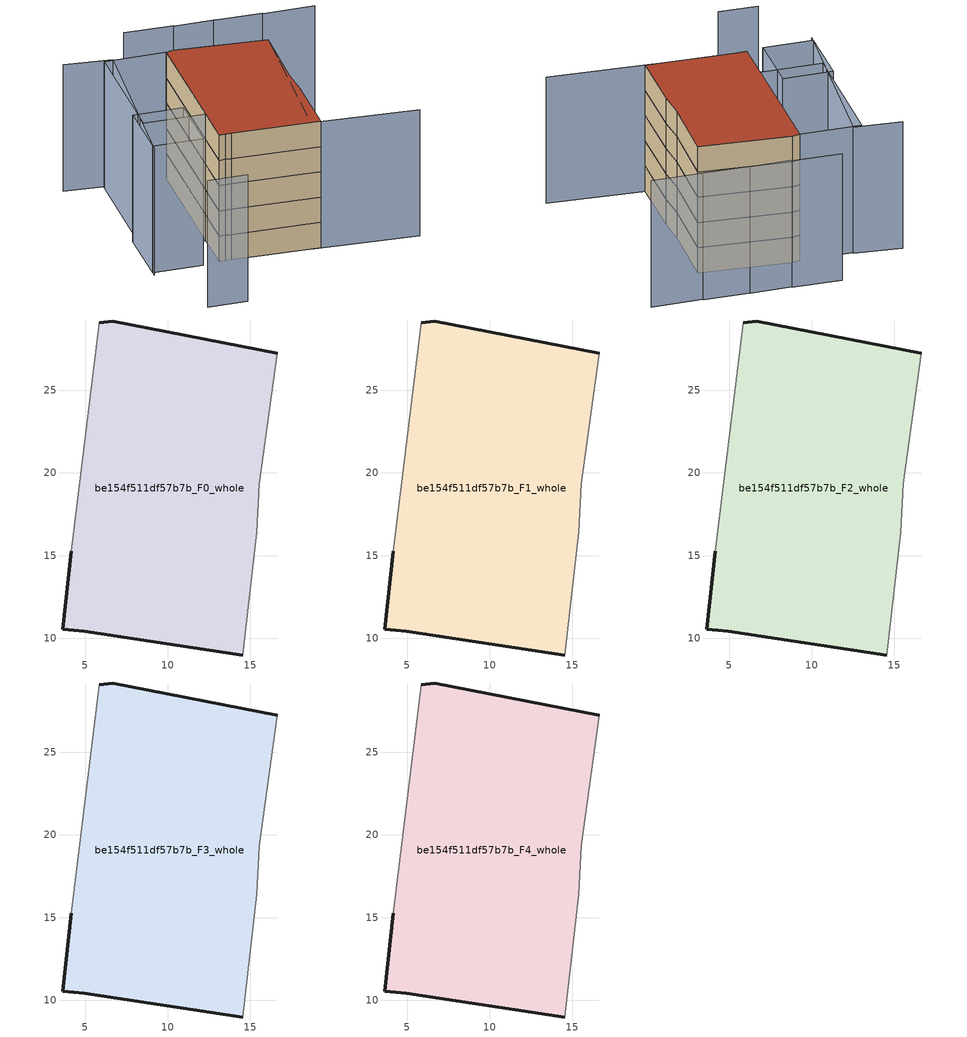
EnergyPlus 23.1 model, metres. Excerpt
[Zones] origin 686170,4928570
be154f511df57b7b_F0_whole
 floor ground (EU_floor_Construction): 16.61,27.25 15.53,19.35 15.38,16.42 14.52,9 4.94,10.43 4.32,10.51 3.66,10.56 4.18,15.26 5.86,29.08 6.69,29.19 z0
 wall outside (EU_wall_Construction): 16.61,27.25 6.69,29.19 5.86,29.08 / 4.18,15.26 3.66,10.56 4.32,10.51 4.94,10.43 14.52,9 z0:3
 wall adiabatic (EU_wall_Construction): 5.86,29.08 4.18,15.26 / 14.52,9 15.38,16.42 15.53,19.35 16.61,27.25 z0:3
be154f511df57b7b_F1_whole
 floor to be154f511df57b7b_F0_whole (EU_floor_Construction): 16.61,27.25 15.53,19.35 15.38,16.42 14.52,9 4.94,10.43 4.32,10.51 3.66,10.56 4.18,15.26 5.86,29.08 6.69,29.19 z3
 wall outside (EU_wall_Construction): 16.61,27.25 6.69,29.19 5.86,29.08 / 4.18,15.26 3.66,10.56 4.32,10.51 4.94,10.43 14.52,9 z3:6
 wall adiabatic (EU_wall_Construction): 5.86,29.08 4.18,15.26 / 14.52,9 15.38,16.42 15.53,19.35 16.61,27.25 z3:6
be154f511df57b7b_F2_whole
 floor to be154f511df57b7b_F1_whole (EU_floor_Construction): 16.61,27.25 15.53,19.35 15.38,16.42 14.52,9 4.94,10.43 4.32,10.51 3.66,10.56 4.18,15.26 5.86,29.08 6.69,29.19 z6
 wall outside (EU_wall_Construction): 16.61,27.25 6.69,29.19 5.86,29.08 / 4.18,15.26 3.66,10.56 4.32,10.51 4.94,10.43 14.52,9 z6:9
 wall adiabatic (EU_wall_Construction): 5.86,29.08 4.18,15.26 / 14.52,9 15.38,16.42 15.53,19.35 16.61,27.25 z6:9
be154f511df57b7b_F3_whole
 floor to be154f511df57b7b_F2_whole (EU_floor_Construction): 16.61,27.25 15.53,19.35 15.38,16.42 14.52,9 4.94,10.43 4.32,10.51 3.66,10.56 4.18,15.26 5.86,29.08 6.69,29.19 z9
 wall outside (EU_wall_Construction): 16.61,27.25 6.69,29.19 5.86,29.08 / 4.18,15.26 3.66,10.56 4.32,10.51 4.94,10.43 14.52,9 z9:12
 wall adiabatic (EU_wall_Construction): 5.86,29.08 4.18,15.26 / 14.52,9 15.38,16.42 15.53,19.35 16.61,27.25 z9:12
be154f511df57b7b_F4_whole
 floor to be154f511df57b7b_F3_whole (EU_floor_Construction): 16.61,27.25 15.53,19.35 15.38,16.42 14.52,9 4.94,10.43 4.32,10.51 3.66,10.56 4.18,15.26 5.86,29.08 6.69,29.19 z12
 wall outside (EU_wall_Construction): 16.61,27.25 6.69,29.19 5.86,29.08 / 4.18,15.26 3.66,10.56 4.32,10.51 4.94,10.43 14.52,9 z12:15
 wall adiabatic (EU_wall_Construction): 5.86,29.08 4.18,15.26 / 14.52,9 15.38,16.42 15.53,19.35 16.61,27.25 z12:15
 roof outside (EU_roof_Construction): 14.52,9 15.38,16.42 15.53,19.35 16.61,27.25 6.69,29.19 5.86,29.08 4.18,15.26 3.66,10.56 4.32,10.51 4.94,10.43 z15
shading: -1.41,2.14 2.89,1.55 / 24.93,7.15 13.42,9.19 / 13.42,9.19 16.61,27.25 / -5.02,30.96 0.14,29.92 / 0.14,29.92 -3.72,10.63 / 24.01,31.91 18.41,32.62 / 18.42,32.67 13.14,33.33 / 13.4,33.34 8.84,33.86 / 8.85,33.96 3.49,34.69 / 2.63,17.5 1.8,10.52 / 1.8,10.52 -3.61,11.16 / -3.61,11.16 -2.78,18.14 / -2.78,18.14 2.63,17.5 / 5.86,29.08 4.18,15.26 / 4.18,15.26 -2.53,16.07 / -2.53,16.07 -0.85,29.89 / -0.85,29.89 5.86,29.08 z0:15
[Building]
EU S2 Campaign: North Axis=0; Terrain=City; Solar Distribution=FullExterior
[Site:Location]
Bologna: Latitude=44.5; Longitude=11.25; Time Zone=1; Elevation=37
[SizingPeriod:WeatherFileDays]
AnnualSizingPeriod: Begin Month=1; Begin Day of Month=1; End Month=12; End Day of Month=31; Day of Week for Start Day=Monday; Use Weather File Daylight Saving Period=No; Use Weather File Rain and Snow Indicators=No
[MATERIAL]
EU_InternalMass_Material: Roughness=MediumRough; Thickness=0.1; Conductivity=1; Density=1800; Specific Heat=900; Thermal Absorptance=0.9; Solar Absorptance=0.7; Visible Absorptance=0.7
[MATERIAL:NOMASS] Roughness=MediumRough; Thermal Absorptance=0.9; Solar Absorptance=0.7; Visible Absorptance=0.7
Name | Thermal Resistance
EU_wall_NoMass | 0.905828
EU_roof_NoMass | 0.37593
EU_floor_NoMass | 0.67114
[CONSTRUCTION]
EU_wall_Construction: EU_wall_NoMass
EU_roof_Construction: EU_roof_NoMass
EU_floor_Construction: EU_floor_NoMass
EU_InternalMass_Construction: EU_InternalMass_Material
[ZONE] Type=1; Multiplier=1; Ceiling Height=autocalculate; Floor Area=autocalculate; Part of Total Floor Area=Yes
Name | Volume
be154f511df57b7b_F0_whole | 608.361
be154f511df57b7b_F1_whole; be154f511df57b7b_F2_whole; be154f511df57b7b_F3_whole; be154f511df57b7b_F4_whole | 608.359
[INTERNALMASS] Construction=EU_InternalMass_Construction; Surface Area=194.765
Name | Zone or ZoneList
be154f511df57b7b_F0_whole_EU_InternalMass | be154f511df57b7b_F0_whole
be154f511df57b7b_F1_whole_EU_InternalMass | be154f511df57b7b_F1_whole
be154f511df57b7b_F2_whole_EU_InternalMass | be154f511df57b7b_F2_whole
be154f511df57b7b_F3_whole_EU_InternalMass | be154f511df57b7b_F3_whole
be154f511df57b7b_F4_whole_EU_InternalMass | be154f511df57b7b_F4_whole
[OTHEREQUIPMENT] Fuel Type=Electricity; Design Level Calculation Method=Watts/Area; Power per Zone Floor Area=1; Fraction Latent=0; Fraction Radiant=0; Fraction Lost=0; Carbon Dioxide Generation Rate=0; EndUse Subcategory=EU_Step8_InternalGains
Name | Zone or ZoneList or Space or SpaceList | Schedule
EU_Step8_InternalGain_be154f511df57b7b_F0_whole_f000 | be154f511df57b7b_F0_whole | EU_Step8_GainSchedule_be154f511df57b7b_F0_whole_f000
EU_Step8_InternalGain_be154f511df57b7b_F1_whole_f000 | be154f511df57b7b_F1_whole | EU_Step8_GainSchedule_be154f511df57b7b_F1_whole_f000
EU_Step8_InternalGain_be154f511df57b7b_F2_whole_f000 | be154f511df57b7b_F2_whole | EU_Step8_GainSchedule_be154f511df57b7b_F2_whole_f000
EU_Step8_InternalGain_be154f511df57b7b_F3_whole_f000 | be154f511df57b7b_F3_whole | EU_Step8_GainSchedule_be154f511df57b7b_F3_whole_f000
EU_Step8_InternalGain_be154f511df57b7b_F4_whole_f000 | be154f511df57b7b_F4_whole | EU_Step8_GainSchedule_be154f511df57b7b_F4_whole_f000
[ZONEVENTILATION:DESIGNFLOWRATE] Schedule=EU_AlwaysOn; Design Flow Rate Calculation Method=AirChanges/Hour; Air Changes per Hour=0.73129; Ventilation Type=Natural; Fan Pressure Rise=0; Fan Total Efficiency=1; Constant Term Coefficient=1; Temperature Term Coefficient=0; Velocity Term Coefficient=0; Velocity Squared Term Coefficient=0; Minimum Indoor Temperature=-100; Maximum Indoor Temperature=100; Delta Temperature=-100; Minimum Outdoor Temperature=-100; Maximum Outdoor Temperature=100; Maximum Wind Speed=40
Name | Zone or ZoneList or Space or SpaceList
EU_ConstantAir_be154f511df57b7b_F0_whole | be154f511df57b7b_F0_whole
EU_ConstantAir_be154f511df57b7b_F1_whole | be154f511df57b7b_F1_whole
EU_ConstantAir_be154f511df57b7b_F2_whole | be154f511df57b7b_F2_whole
EU_ConstantAir_be154f511df57b7b_F3_whole | be154f511df57b7b_F3_whole
EU_ConstantAir_be154f511df57b7b_F4_whole | be154f511df57b7b_F4_whole
[HVACTEMPLATE:THERMOSTAT] Constant Heating Setpoint=20; Constant Cooling Setpoint=50
EU_HeatOnly_be154f511df57b7b_F0_whole; EU_HeatOnly_be154f511df57b7b_F1_whole; EU_HeatOnly_be154f511df57b7b_F2_whole; EU_HeatOnly_be154f511df57b7b_F3_whole; EU_HeatOnly_be154f511df57b7b_F4_whole
[HVACTEMPLATE:ZONE:IDEALLOADSAIRSYSTEM] System Availability Schedule=EU_AlwaysOn; Maximum Heating Supply Air Temperature=50; Minimum Cooling Supply Air Temperature=13; Maximum Heating Supply Air Humidity Ratio=0.0156; Minimum Cooling Supply Air Humidity Ratio=0.0077; Heating Limit=NoLimit; Cooling Limit=NoLimit; Heating Availability Schedule=EU_AlwaysOn; Cooling Availability Schedule=EU_CoolingOff; Dehumidification Control Type=ConstantSensibleHeatRatio; Cooling Sensible Heat Ratio=0.7; Dehumidification Setpoint=60; Humidification Control Type=None; Humidification Setpoint=30; Outdoor Air Method=None; Outdoor Air Flow Rate per Person=0.00944; Outdoor Air Flow Rate per Zone Floor Area=0; Outdoor Air Flow Rate per Zone=0; Demand Controlled Ventilation Type=None; Outdoor Air Economizer Type=NoEconomizer; Heat Recovery Type=None; Sensible Heat Recovery Effectiveness=0.7; Latent Heat Recovery Effectiveness=0.65
Name | Template Thermostat
be154f511df57b7b_F0_whole | EU_HeatOnly_be154f511df57b7b_F0_whole
be154f511df57b7b_F1_whole | EU_HeatOnly_be154f511df57b7b_F1_whole
be154f511df57b7b_F2_whole | EU_HeatOnly_be154f511df57b7b_F2_whole
be154f511df57b7b_F3_whole | EU_HeatOnly_be154f511df57b7b_F3_whole
be154f511df57b7b_F4_whole | EU_HeatOnly_be154f511df57b7b_F4_whole
[SIZING:ZONE] Zone Cooling Design Supply Air Temperature Input Method=SupplyAirTemperature; Zone Cooling Design Supply Air Temperature=13; Zone Heating Design Supply Air Temperature Input Method=SupplyAirTemperature; Zone Heating Design Supply Air Temperature=50; Zone Cooling Design Supply Air Humidity Ratio=0.008; Zone Heating Design Supply Air Humidity Ratio=0.008; Cooling Design Air Flow Method=DesignDay; Cooling Design Air Flow Rate=0; Cooling Minimum Air Flow per Zone Floor Area=0.000762; Cooling Minimum Air Flow=0; Cooling Minimum Air Flow Fraction=0.2; Heating Design Air Flow Method=DesignDay; Heating Design Air Flow Rate=0; Heating Maximum Air Flow per Zone Floor Area=0.002032; Heating Maximum Air Flow=0.141576; Heating Maximum Air Flow Fraction=0.3; Account for Dedicated Outdoor Air System=No; Dedicated Outdoor Air System Control Strategy=NeutralSupplyAir; Dedicated Outdoor Air Low Setpoint Temperature for Design=autosize; Dedicated Outdoor Air High Setpoint Temperature for Design=autosize; Zone Load Sizing Method=Sensible Load Only No Latent Load; Zone Latent Cooling Design Supply Air Humidity Ratio Input Method=HumidityRatioDifference; Zone Cooling Design Supply Air Humidity Ratio Difference=0.005; Zone Latent Heating Design Supply Air Humidity Ratio Input Method=HumidityRatioDifference; Zone Humidification Design Supply Air Humidity Ratio Difference=0.005
be154f511df57b7b_F0_whole; be154f511df57b7b_F1_whole; be154f511df57b7b_F2_whole; be154f511df57b7b_F3_whole; be154f511df57b7b_F4_whole
[SCHEDULE:CONSTANT]
Name | Hourly Value
EU_AlwaysOn | 1
EU_CoolingOff | 0
[SCHEDULE:FILE] Column Number=1; Rows to Skip at Top=0; Number of Hours of Data=8760; Column Separator=Comma; Interpolate to Timestep=No; Minutes per Item=60; Adjust Schedule for Daylight Savings=Yes
Name | File
EU_Step8_GainSchedule_be154f511df57b7b_F0_whole_f000 | ../../schedules/be154f511df57b7b/be154f511df57b7b_F0_whole_f000_gain.csv
EU_Step8_GainSchedule_be154f511df57b7b_F1_whole_f000 | ../../schedules/be154f511df57b7b/be154f511df57b7b_F1_whole_f000_gain.csv
EU_Step8_GainSchedule_be154f511df57b7b_F2_whole_f000 | ../../schedules/be154f511df57b7b/be154f511df57b7b_F2_whole_f000_gain.csv
EU_Step8_GainSchedule_be154f511df57b7b_F3_whole_f000 | ../../schedules/be154f511df57b7b/be154f511df57b7b_F3_whole_f000_gain.csv
EU_Step8_GainSchedule_be154f511df57b7b_F4_whole_f000 | ../../schedules/be154f511df57b7b/be154f511df57b7b_F4_whole_f000_gain.csv
